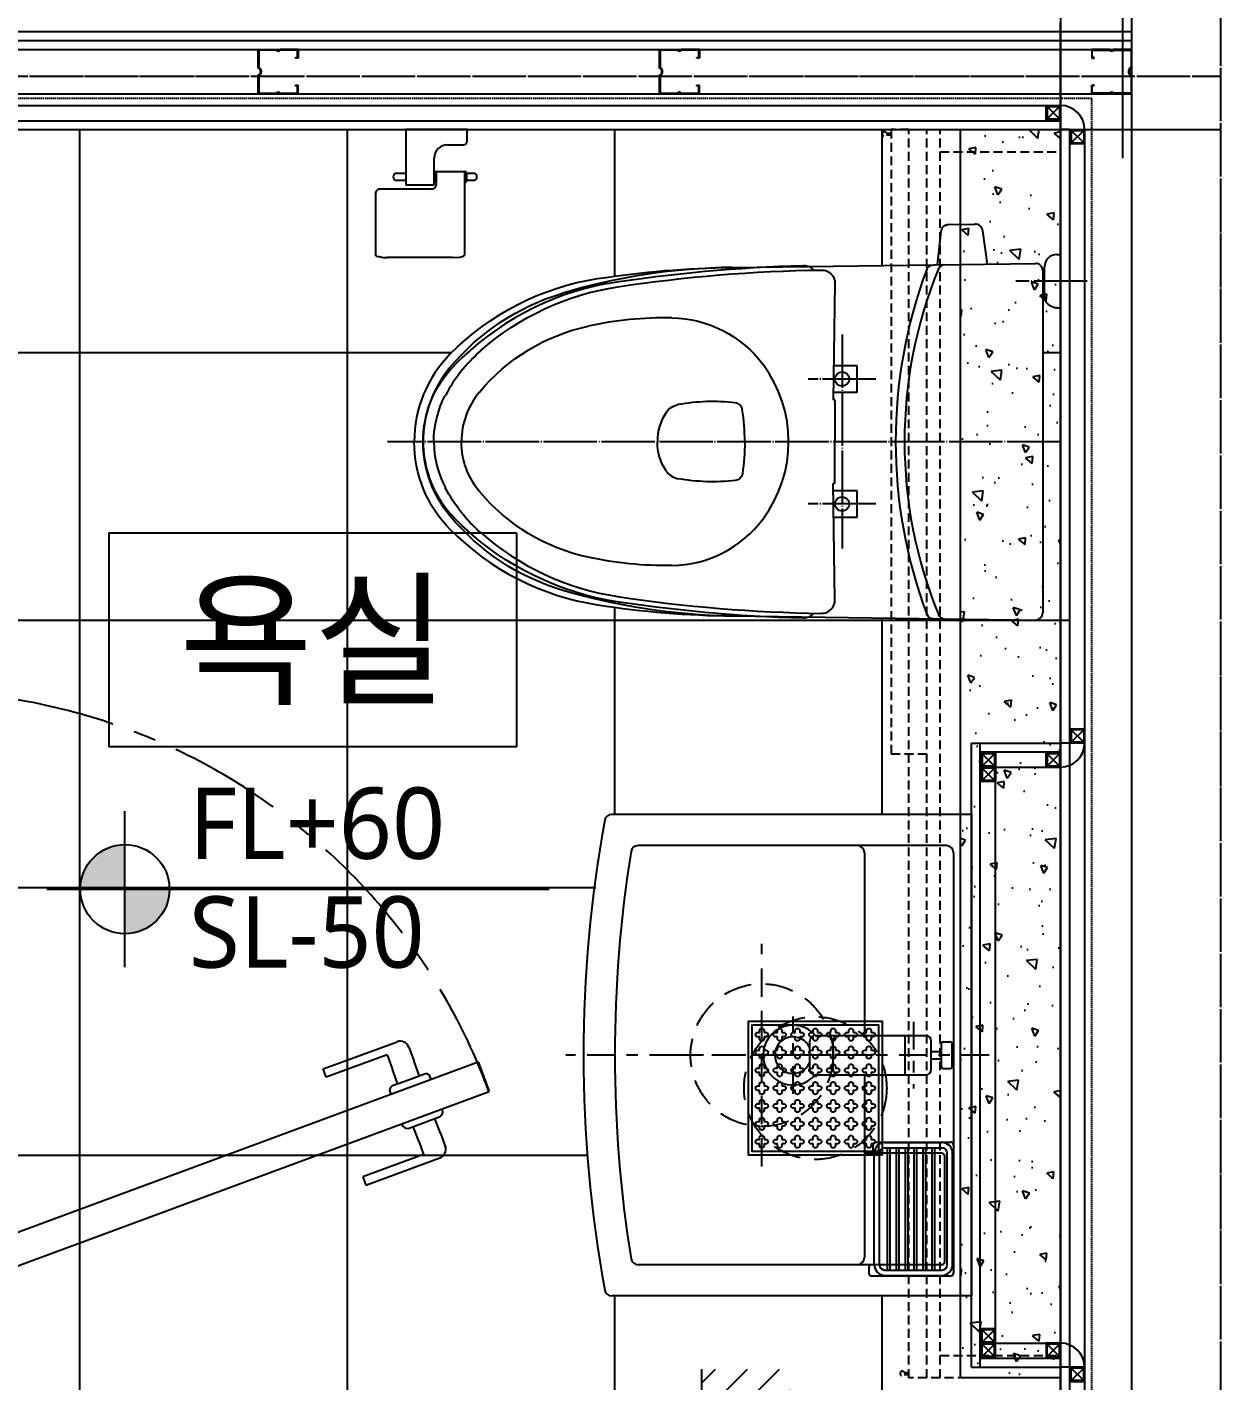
# Model space of a CAD drawing. Extents: x 42284 to 53516, y 22095 to 40513.
# Drawn here: x 48402 to 49741, y 27500 to 29019 of the extents above; entities that cross this region are included whole.
import ezdxf
from ezdxf.enums import TextEntityAlignment as Align

# ---------------------------------------------------------------- set-up
doc = ezdxf.new("R2010")
doc.units = 0
doc.header["$MEASUREMENT"] = 0
for name, pattern in [('UP-ADD-LT-1', [62, 60, -1, 0, -1]), ('UP-ADD-LT-10', [65, 60, -2, 1, -2]), ('UP-ADD-LT-11', [70, 31, -13, 13, -13]), ('UP-ADD-LT-12', [4.7625, 3.175, -1.5875]), ('UP-ADD-LT-2', [50.8, 31.75, -6.35, 6.35, -6.35]), ('UP-ADD-LT-5', [2.3, 1.5, -0.8]), ('UP-ADD-LT-6', [1.5, 1, -0.5]), ('UP-ADD-LT-7', [4.7625, 3.175, -1.5875])]:
    doc.linetypes.add(name, pattern=pattern)
for name, color, linetype in [('25B_0', 7, 'Continuous'), ('25B_0 TILE LINE & HATCH', 8, 'Continuous'), ('25B_A-CEN', 1, 'UP-ADD-LT-1'), ('25B_A-CON', 2, 'Continuous'), ('25B_A-Drain', 8, 'Continuous'), ('25B_A-ETC', 7, 'Continuous'), ('25B_A-MC', 171, 'Continuous'), ('25B_A-TILE', 253, 'Continuous'), ('25B_AA-XXXX-TEXT', 3, 'Continuous'), ('25B_SYM', 7, 'Continuous'), ('25B_TOIL', 4, 'Continuous'), ('25B_UBR WALL', 4, 'Continuous'), ('25B_UBR내부자재', 6, 'Continuous'), ('25B_X-25$0$AA-DETL-PCN9', 9, 'Continuous'), ('25B_X-25$0$AA-FFXM-SANI', 4, 'Continuous'), ('25B_X-25$0$AA-XXXX-PAT1', 9, 'Continuous')]:
    doc.layers.add(name, color=color, linetype=linetype)
doc.layers.add('25B_A-door', color=4, linetype='Continuous', lineweight=25)
doc.styles.add('UP-A31-REDRAW', font='malgun.ttf')

msp = doc.modelspace()

# ---------------------------------------------------------------- hatches: boundary and pattern name
at = {"layer": '25B_0 TILE LINE & HATCH', "ltscale": 5}
h = msp.add_hatch(dxfattribs=at)
h.set_pattern_fill('AR-CONC', color=256, scale=0.5, angle=90)
h.set_pattern_definition([(140, (49560.87, 28893.56), (7.9695, 91.0923), [9.525, -104.775]), (85, (49560.87, 28893.56), (-95.5284, -17.622), [7.62, -83.8203]), (190.4514, (49561.535, 28901.154), (-87.559, 73.4706), [8.095, -89.045]), (136.184, (49535.47, 28893.56), (21.021, 135.5395), [14.287, -157.162]), (186.636, (49537.22, 28904.86), (-123.713, 118.702), [12.143, -133.568]), (81.184, (49535.47, 28893.56), (-123.713, 118.702), [11.43, -125.73]), (111, (49541.82, 28906.26), (51.1326, 75.807), [9.525, -104.775]), (56, (49541.82, 28906.26), (-92.094, 30.901), [7.62, -83.82]), (161.4514, (49546.08, 28912.58), (-40.9614, 106.708), [8.095, -89.045]), (127.5, (49560.87, 28893.563), (-42.2775, 1.5443), [0, -82.804, 0, -85.09, 0, -84.1375]), (97.5, (49560.87, 28893.563), (-50.0903, 33.4098), [0, -48.514, 0, -80.899, 0, -32.0675]), (57.5, (49560.87, 28865.242), (2.8644, 67.7953), [0, -31.75, 0, -99.06, 0, -131.445]), (47.5, (49560.87, 28852.54), (-12.7132, 74.0646), [0, -41.275, 0, -65.786, 0, -93.345])])
h.paths.add_polyline_path([(49448.9, 27503.6), (49448.9, 28903.6), (49560.9, 28903.6), (49560.9, 27503.6)])
at = {"layer": '25B_A-ETC'}
h = msp.add_hatch(dxfattribs=at)
h.set_pattern_fill('ANSI31', color=1, scale=8)
h.set_pattern_definition([(45, (0, 0), (-17.960512, 17.960512), [])])
h.paths.add_polyline_path([(49178.2, 27313.6), (49178.2, 27413.6), (49158.2, 27413.6), (49158.2, 27513.6), (49258.2, 27513.6), (49258.2, 27313.6)])
at = {"layer": '25B_SYM'}
h = msp.add_hatch(color=256, dxfattribs=at)
h.paths.add_polyline_path([(48461.4, 28051.7), (48511.4, 28051.7), (48511.4, 28101.7, 0.414214)])
h.paths.add_polyline_path([(48511.4, 28051.7), (48511.4, 28001.7, 0.414214), (48561.4, 28051.7)])

# ---------------------------------------------------------------- linework, layer by layer
at = {"layer": '25B_0', "color": 7, "elevation": 0}
msp.add_lwpolyline([(49158.2, 27513.6), (49158.2, 27413.6), (49178.2, 27413.6), (49178.2, 27313.6)], dxfattribs=at)
at = {"layer": '25B_0 TILE LINE & HATCH'}
for p, q in [((49586.9, 28230.6), (49586.9, 28216.6)), ((49486.9, 28203.6), (49486.9, 28189.6)), ((49559.9, 28203.6), (49559.9, 28189.6)), ((49486.9, 28187.6), (49486.9, 28173.6)), ((49486.9, 27543.6), (49486.9, 27557.6)), ((49486.9, 27527.6), (49486.9, 27541.6)), ((49559.9, 27527.6), (49559.9, 27541.6)), ((49586.9, 27500.6), (49586.9, 27514.6))]:
    msp.add_line(p, q, dxfattribs=at)
at = {"layer": '25B_0 TILE LINE & HATCH', "elevation": 0}
for points in [[(49587.9, 28215.6), (49571.9, 28215.6), (49571.9, 28231.6), (49587.9, 28231.6)], [(49487.9, 28188.6), (49471.9, 28188.6), (49471.9, 28204.6), (49487.9, 28204.6)], [(49560.9, 28188.6), (49544.9, 28188.6), (49544.9, 28204.6), (49560.9, 28204.6)], [(49487.9, 28172.6), (49471.9, 28172.6), (49471.9, 28188.6), (49487.9, 28188.6)], [(49487.9, 27558.6), (49471.9, 27558.6), (49471.9, 27542.6), (49487.9, 27542.6)], [(49487.9, 27542.6), (49471.9, 27542.6), (49471.9, 27526.6), (49487.9, 27526.6)], [(49560.9, 27542.6), (49544.9, 27542.6), (49544.9, 27526.6), (49560.9, 27526.6)], [(49587.9, 27515.6), (49571.9, 27515.6), (49571.9, 27499.6), (49587.9, 27499.6)]]:
    msp.add_lwpolyline(points, close=True, dxfattribs=at)
for points in [[(49572.9, 28230.6), (49572.9, 28216.6), (49586.9, 28230.6), (49572.9, 28230.6), (49586.9, 28216.6), (49572.9, 28216.6)], [(49460.9, 27515.6), (49460.9, 28215.6)], [(49460.9, 28215.6), (49560.9, 28215.6)], [(49470.9, 27515.6), (49470.9, 28215.6)], [(49587.9, 28215.6), (49560.9, 28215.6), (49560.9, 28188.6)], [(49560.9, 28205.6), (49560.9, 28215.6)], [(49470.9, 28205.6), (49560.9, 28205.6)], [(49472.9, 28203.6), (49472.9, 28189.6), (49486.9, 28203.6), (49472.9, 28203.6), (49486.9, 28189.6), (49472.9, 28189.6)], [(49487.9, 27542.6), (49487.9, 28202.1)], [(49545.9, 28203.6), (49545.9, 28189.6), (49559.9, 28203.6), (49545.9, 28203.6), (49559.9, 28189.6), (49545.9, 28189.6)], [(49472.9, 28187.6), (49472.9, 28173.6), (49486.9, 28187.6), (49472.9, 28187.6), (49486.9, 28173.6), (49472.9, 28173.6)], [(49487.9, 28188.6), (49560.9, 28188.6)], [(49472.9, 27543.6), (49472.9, 27557.6), (49486.9, 27543.6), (49472.9, 27543.6), (49486.9, 27557.6), (49472.9, 27557.6)], [(49487.9, 27542.6), (49560.9, 27542.6)], [(49587.9, 27515.6), (49560.9, 27515.6), (49560.9, 27542.6)], [(49472.9, 27527.6), (49472.9, 27541.6), (49486.9, 27527.6), (49472.9, 27527.6), (49486.9, 27541.6), (49472.9, 27541.6)], [(49545.9, 27527.6), (49545.9, 27541.6), (49559.9, 27527.6), (49545.9, 27527.6), (49559.9, 27541.6), (49545.9, 27541.6)], [(49460.9, 27515.6), (49560.9, 27515.6)], [(49470.9, 27525.6), (49560.9, 27525.6)], [(49560.9, 27525.6), (49560.9, 27515.6)], [(49572.9, 27500.6), (49572.9, 27514.6), (49586.9, 27500.6), (49572.9, 27500.6), (49586.9, 27514.6), (49572.9, 27514.6)]]:
    msp.add_lwpolyline(points, dxfattribs=at)
at = {"layer": '25B_0 TILE LINE & HATCH'}
for centre, start, end in [((49560.9, 28215.6), 270, 0), ((49560.9, 27515.6), 0, 90)]:
    msp.add_arc(centre, 27, start, end, dxfattribs=at)
at = {"layer": '25B_A-CEN'}
for p, q in [((49740.9, 25683.7), (49740.9, 34366.1)), ((48093.9, 28963.6), (49740.9, 28963.6))]:
    msp.add_line(p, q, dxfattribs=at)
at = {"layer": '25B_A-CON'}
msp.add_line((49640.9, 26003.6), (49640.9, 33943.6), dxfattribs=at)
at = {"layer": '25B_A-door'}
for p, q in [((48733.8, 27850.1), (48816.9, 27880.6)), ((48805.4, 27865.9), (48737.2, 27840.9)), ((48805.4, 27865.9), (48811.4, 27849.6)), ((48829.7, 27874.7), (48835.7, 27858.5)), ((48263.6, 27619.8), (48907.8, 27858.2)), ((48737.2, 27840.9), (48733.8, 27850.1)), ((48817.4, 27833.2), (48811.4, 27849.6)), ((48841.7, 27842.2), (48835.7, 27858.5)), ((48907.8, 27858.2), (48920, 27824.9)), ((48275.9, 27586.6), (48920, 27824.9)), ((48841, 27769.1), (48834.9, 27785.6)), ((48865.3, 27778), (48859.2, 27794.5)), ((48865.3, 27778), (48871.3, 27761.4)), ((48841, 27769.1), (48846.5, 27754)), ((48846.5, 27754), (48778.3, 27729)), ((48781.7, 27719.7), (48864.8, 27750.3)), ((48778.3, 27729), (48781.7, 27719.7))]:
    msp.add_line(p, q, dxfattribs=at)
for points in [[(48854.9, 27838.7), (48853.9, 27841.3, 0.414214), (48847.5, 27844.3), (48829.5, 27837.7), (48811.6, 27831.1, 0.414214), (48808.6, 27824.7), (48809.6, 27822.1)], [(48821.8, 27788.8), (48822.2, 27787.7, 0.363045), (48829.1, 27783.5), (48847.1, 27790.1), (48865, 27796.7, 0.363045), (48867.5, 27804.3), (48867.1, 27805.5)]]:
    msp.add_lwpolyline(points, format="xyb", dxfattribs=at)
at = {"layer": '25B_A-door', "color": 1, "linetype": 'UP-ADD-LT-2', "ltscale": 4}
msp.add_arc((48276.4, 27588.3), 685.4, 20.1885, 90.468, dxfattribs=at)
at = {"layer": '25B_A-door'}
for centre, start, end in [((48820.3, 27871.2), 20.1775, 110.1775), ((48861.3, 27759.7), 290.1775, 20.1775)]:
    msp.add_arc(centre, 10, start, end, dxfattribs=at)
at = {"layer": '25B_A-Drain', "color": 252, "linetype": 'UP-ADD-LT-12', "ltscale": 10}
for p, q in [((49225.9, 27740.6), (49225.9, 27990.6)), ((49350.9, 27865.6), (49100.9, 27865.6))]:
    msp.add_line(p, q, dxfattribs=at)
msp.add_circle((49225.9, 27865.6), 80, dxfattribs=at)
at = {"layer": '25B_A-ETC', "color": 8, "linetype": 'Continuous'}
for p, q in [((48150.9, 29013.6), (49640.9, 29013.6)), ((48150.9, 29003.6), (49640.9, 29003.6)), ((48150.9, 28993.6), (49640.9, 28993.6)), ((48220.9, 28943.6), (49640.9, 28943.6)), ((49545.9, 28929.6), (49559.9, 28929.6)), ((49572.9, 28902.6), (49586.9, 28902.6))]:
    msp.add_line(p, q, dxfattribs=at)
for points in [[(48260.9, 28930.6), (49560.9, 28930.6)], [(49545.9, 28915.6), (49559.9, 28915.6), (49545.9, 28929.6), (49545.9, 28915.6), (49559.9, 28929.6), (49559.9, 28915.6)], [(49560.9, 28930.6), (49560.9, 28903.6), (49587.9, 28903.6)], [(48260.9, 28913.6), (49560.9, 28913.6)], [(49570.9, 28903.6), (49560.9, 28903.6)], [(49570.9, 28903.6), (49570.9, 26653.6)], [(49572.9, 28888.6), (49586.9, 28888.6), (49572.9, 28902.6), (49572.9, 28888.6), (49586.9, 28902.6), (49586.9, 28888.6)], [(49587.9, 28893.6), (49587.9, 26653.6)]]:
    msp.add_lwpolyline(points, dxfattribs=at)
for points in [[(49560.9, 28930.6), (49560.9, 28914.6), (49544.9, 28914.6), (49544.9, 28930.6)], [(49587.9, 28903.6), (49587.9, 28887.6), (49571.9, 28887.6), (49571.9, 28903.6)]]:
    msp.add_lwpolyline(points, close=True, dxfattribs=at)
msp.add_arc((49560.9, 28903.6), 27, 0, 90, dxfattribs=at)
at = {"layer": '25B_A-MC'}
for p, q in [((49630.9, 28871.7), (49630.9, 34366.1)), ((49560.9, 29089), (49560.9, 26618.6)), ((49560.9, 25683.7), (49560.9, 29023.6)), ((48093.9, 28903.6), (49740.9, 28903.6))]:
    msp.add_line(p, q, dxfattribs=at)
at = {"layer": '25B_A-TILE'}
for p, q in [((48460.9, 27453.6), (48460.9, 28903.6)), ((48760.9, 27453.6), (48760.9, 28903.6)), ((49060.9, 28739.2), (49060.9, 28903.6)), ((49360.9, 28751.3), (49360.9, 28903.6)), ((48260.9, 28653.6), (48877.9, 28653.6)), ((49540.9, 28653.6), (49560.9, 28653.6)), ((49060.9, 28135.6), (49060.9, 28367.9)), ((48260.9, 28353.6), (49570.9, 28353.6)), ((49360.9, 28135.6), (49360.9, 28355.8)), ((48270.9, 28053.6), (49039.5, 28053.6)), ((48260.9, 27753.6), (49029.3, 27753.6)), ((49060.9, 27453.6), (49060.9, 27595.6)), ((49360.9, 27453.6), (49360.9, 27595.6))]:
    msp.add_line(p, q, dxfattribs=at)
at = {"layer": '25B_SYM'}
for p, q in [((48511.4, 27964.2), (48511.4, 28139.2)), ((48423.9, 28051.7), (48987.3, 28051.7))]:
    msp.add_line(p, q, dxfattribs=at)
at = {"layer": '25B_SYM', "elevation": 0}
msp.add_lwpolyline([(48950.6, 28451.2), (48950.6, 28211.2), (48493.8, 28211.2), (48493.8, 28451.2), (48950.6, 28451.2)], dxfattribs=at)
at = {"layer": '25B_SYM'}
msp.add_circle((48511.4, 28051.7), 50, dxfattribs=at)
at = {"layer": '25B_TOIL', "linetype": 'Continuous'}
for p, q in [((49422.9, 28752.1), (49426.9, 28789.3)), ((49435.7, 28797.3), (49464.8, 28797.7)), ((49478.9, 28752.8), (49473.8, 28789.9)), ((49556.9, 28763.6), (49560.9, 28763.6)), ((49560.9, 28767.6), (49560.9, 28699.9)), ((49560.9, 28763.6), (49560.9, 28703.6)), ((49192.3, 28749), (49532.8, 28753.6)), ((49540.9, 28745.6), (49540.9, 28361.6)), ((49540.9, 28743.8), (49542.9, 28743.8)), ((49542.9, 28717.6), (49542.9, 28749.6)), ((49307.9, 28730.8), (49305.9, 28600.6)), ((49540.9, 28723.3), (49542.9, 28723.3)), ((49556.9, 28703.6), (49560.9, 28703.6)), ((49332.9, 28638.6), (49306.5, 28638.6)), ((49332.9, 28608.6), (49332.9, 28638.6)), ((49332.9, 28608.6), (49306, 28608.6)), ((49307.9, 28600.6), (49305.9, 28600.6)), ((49307.9, 28600.6), (49307.9, 28553.6)), ((49307.9, 28506.6), (49307.9, 28553.6)), ((49307.9, 28506.6), (49305.9, 28506.6)), ((49307.9, 28376.3), (49305.9, 28506.6)), ((49332.9, 28498.6), (49306, 28498.6)), ((49332.9, 28468.6), (49332.9, 28498.6)), ((49332.9, 28468.6), (49306.5, 28468.6)), ((49192.3, 28358.1), (49532.8, 28353.6)), ((49460.9, 28135.6), (49057.5, 28135.6)), ((49460.9, 28135.6), (49460.9, 27595.6)), ((49332.9, 28100.6), (49087, 28100.6)), ((49432.9, 28100.6), (49332.9, 28100.6)), ((49340.9, 28092.6), (49340.9, 27887.6)), ((49440.9, 28092.6), (49440.9, 27621.1)), ((49279.6, 27849.6), (49279.6, 27881.6)), ((49285.6, 27887.6), (49311.9, 27887.6)), ((49305.9, 27849.6), (49305.9, 27881.6)), ((49311.9, 27887.6), (49409.9, 27887.6)), ((49386.7, 27843.6), (49386.7, 27887.6)), ((49415.9, 27849.6), (49415.9, 27881.6)), ((49427.3, 27852.6), (49427.3, 27878.6)), ((49439.3, 27852.6), (49439.3, 27878.6)), ((49415.9, 27869.6), (49427.3, 27869.6)), ((49415.9, 27861.6), (49427.3, 27861.6)), ((49285.6, 27843.6), (49311.9, 27843.6)), ((49311.9, 27843.6), (49409.9, 27843.6)), ((49340.9, 27843.6), (49340.9, 27638.6)), ((49427.9, 27755.6), (49343.9, 27755.6)), ((49350.9, 27758.6), (49350.9, 27765.1)), ((49351.9, 27630.6), (49351.9, 27755.6)), ((49353.9, 27768.1), (49437.9, 27768.1)), ((49357.9, 27630.6), (49357.9, 27755.6)), ((49363.9, 27767.6), (49427.9, 27767.6)), ((49363.9, 27761.6), (49427.9, 27761.6)), ((49433.9, 27630.6), (49433.9, 27755.6)), ((49439.9, 27630.6), (49439.9, 27755.6)), ((49430.9, 27752.6), (49430.9, 27633.6)), ((49332.9, 27630.6), (49087, 27630.6)), ((49427.9, 27630.6), (49332.9, 27630.6)), ((49345.9, 27627.6), (49345.9, 27621.1)), ((49363.9, 27624.6), (49427.9, 27624.6)), ((49363.9, 27618.6), (49427.9, 27618.6)), ((49348.9, 27618.1), (49437.9, 27618.1)), ((49460.9, 27595.6), (49057.5, 27595.6))]:
    msp.add_line(p, q, dxfattribs=at)
at = {"layer": '25B_TOIL', "color": 1, "linetype": 'UP-ADD-LT-10'}
for p, q in [((49590.9, 28733.6), (49510.9, 28733.6)), ((49315.9, 28673.8), (49315.9, 28433.8)), ((49353.9, 28623.8), (49277.9, 28623.8)), ((49560.9, 28553.6), (48805.9, 28553.6)), ((49353.9, 28483.8), (49277.9, 28483.8))]:
    msp.add_line(p, q, dxfattribs=at)
at = {"layer": '25B_TOIL', "color": 1, "linetype": 'UP-ADD-LT-11'}
for p, q in [((49260.9, 27822.1), (49260.9, 27909.1)), ((49395.9, 27903.1), (49395.9, 27828.1)), ((49480.9, 27865.6), (49005.9, 27865.6))]:
    msp.add_line(p, q, dxfattribs=at)
at = {"layer": '25B_TOIL', "color": 130, "linetype": 'Continuous'}
for p, q in [((49366.9, 27624.6), (49366.9, 27761.6)), ((49369.9, 27624.6), (49369.9, 27761.6)), ((49376.9, 27624.6), (49376.9, 27761.6)), ((49379.9, 27624.6), (49379.9, 27761.6)), ((49386.9, 27624.6), (49386.9, 27761.6)), ((49389.9, 27624.6), (49389.9, 27761.6)), ((49396.9, 27624.6), (49396.9, 27761.6)), ((49399.9, 27624.6), (49399.9, 27761.6)), ((49406.9, 27624.6), (49406.9, 27761.6)), ((49409.9, 27624.6), (49409.9, 27761.6)), ((49416.9, 27624.6), (49416.9, 27761.6)), ((49419.9, 27624.6), (49419.9, 27761.6))]:
    msp.add_line(p, q, dxfattribs=at)
at = {"layer": '25B_TOIL', "linetype": 'Continuous'}
for points in [[(49426.9, 28789.3, -0.379025), (49435.7, 28797.3)], [(49041.7, 28736.5, -0.034955), (49192.3, 28749)], [(49064.4, 28727.3, -0.033715), (49292.7, 28746.1)], [(49272.5, 28751.2, -0.225843), (49284.3, 28745.9)], [(49292.7, 28746.1, -0.418484), (49307.9, 28731.1)], [(49410.8, 28746.8, -0.309301), (49418.2, 28752)], [(48876.3, 28652, -0.160769), (49041.7, 28736.5)], [(48910.4, 28655.5, -0.144538), (49064.4, 28727.3)], [(49556.9, 28703.6, -0.414214), (49542.9, 28717.6)], [(48857.9, 28553.6, -0.12324), (48870.8, 28605.4)], [(48876.3, 28455.1, -0.197475), (48835.9, 28553.6)], [(48910.4, 28451.6, -0.089429), (48870.8, 28501.7)]]:
    msp.add_lwpolyline(points, format="xyb", dxfattribs=at)
at = {"layer": '25B_TOIL', "color": 8}
for points in [[(49052.3, 28731.1, -0.032318), (49272.5, 28751.2)], [(48876, 28636.8, -0.146734), (49001.5, 28719.9)], [(48909, 28609.2, -0.167296), (49030.9, 28683.1)], [(49124.8, 28692.5, -0.233552), (49227.3, 28640)], [(48845.9, 28553.6, -0.195798), (48880.6, 28638.8)], [(49118.4, 28586.3, -0.207813), (49131.7, 28595.1)], [(48876, 28470.4, -0.175371), (48845.9, 28553.6)], [(48909, 28497.9, -0.175371), (48888.9, 28553.6)], [(49118.4, 28520.8, -0.145176), (49108.7, 28553.6)], [(49118.4, 28520.8, -0.145176), (49108.7, 28553.6)], [(49206.7, 28553.6, -0.037774), (49204, 28517.5)], [(49206.7, 28553.6, -0.037774), (49204, 28517.5)], [(49204, 28517.5, -0.340717), (49196.1, 28509.9)], [(49196.1, 28509.9, -0.070312), (49131.7, 28512.1)], [(49030.9, 28424, -0.167296), (48909, 28497.9)], [(49001.5, 28387.2, -0.146734), (48876, 28470.4)], [(49052.3, 28376, -0.153281), (48880.6, 28468.3)], [(49124.8, 28414.6, -0.057005), (49030.9, 28424)], [(49192.3, 28358.1, -0.069276), (49001.5, 28387.2)]]:
    msp.add_lwpolyline(points, format="xyb", dxfattribs=at)
at = {"layer": '25B_TOIL'}
msp.add_lwpolyline([(49423.8, 28747.2, -0.301225), (49431.1, 28752.2)], format="xyb", dxfattribs=at)
at = {"layer": '25B_TOIL', "linetype": 'Continuous'}
for centre in [(49315.9, 28623.8), (49315.9, 28483.8)]:
    msp.add_circle(centre, 8, dxfattribs=at)
for centre, radius, start, end in [((49464.9, 28788.7), 9, 7.7283, 90.76), ((49556.9, 28749.6), 14, 90, 180), ((49928, 28553.6), 552.1, 159.5091, 200.4909), ((49532.9, 28745.6), 8, 0, 90.7615), ((48975.9, 28553.6), 140, 135.3171, 180), ((49029.6, 28520.6), 180, 131.4559, 151.8971), ((48967.9, 28553.6), 110, 180, 208.1029), ((49086.9, 28663.4), 296.2, 224.6829, 261.2159), ((49109.1, 28676.5), 300, 228.5441, 261.4419), ((49317.4, 30060.9), 1700, 261.4419, 269.1659), ((49206.6, 29438), 1080, 261.2159, 269.2985), ((49292.9, 28376.1), 15, 269.1659, 0), ((49272.9, 28371), 15, 268.4964, 319.4017), ((49418.3, 28363.1), 8, 200.4909, 269.2385), ((49532.9, 28361.6), 8, 270, 0), ((49057.5, 28127.6), 8, 90, 169.68), ((50496.4, 27865.6), 1470.5, 169.68, 190.32), ((50496.4, 27865.6), 1435.5, 170.85, 189.15), ((49087, 28092.6), 8, 90, 170.85), ((49332.9, 28092.6), 8, 0, 90), ((49432.9, 28092.6), 8, 0, 90), ((49260.9, 27865.6), 33.5, 41.0499, 318.95), ((49260.9, 27865.6), 20.5, 23.7896, 336.2104), ((49285.6, 27881.6), 6, 90, 180), ((49311.9, 27881.6), 6, 90, 180), ((49409.9, 27881.6), 6, 0, 90), ((49429.3, 27878.6), 2, 90, 180), ((49437.3, 27878.6), 2, 0, 90), ((49285.6, 27849.6), 6, 180, 270), ((49311.9, 27849.6), 6, 180, 270), ((49409.9, 27849.6), 6, 270, 0), ((49429.3, 27852.6), 2, 180, 270), ((49437.3, 27852.6), 2, 270, 0), ((49343.9, 27758.6), 3, 180, 270), ((49353.9, 27765.1), 3, 90.002, 180), ((49353.9, 27758.6), 3, 180, 270), ((49363.9, 27755.6), 12, 90, 180), ((49363.9, 27755.6), 6, 90, 180), ((49427.9, 27755.6), 12, 0, 90), ((49427.9, 27755.6), 6, 0, 90), ((49427.9, 27752.6), 3, 0, 89.998), ((49437.9, 27765.1), 3, 0, 90), ((49087, 27638.6), 8, 189.15, 270), ((49332.9, 27638.6), 8, 270, 0), ((49348.9, 27627.6), 3, 90, 180), ((49348.9, 27621.1), 3, 180, 270), ((49363.9, 27630.6), 12, 180, 270), ((49363.9, 27630.6), 6, 180, 270), ((49427.9, 27633.6), 3, 270, 0), ((49427.9, 27630.6), 6, 270, 0), ((49427.9, 27630.6), 12, 270, 0), ((49437.9, 27621.1), 3, 270, 0), ((49057.5, 27603.6), 8, 190.32, 270)]:
    msp.add_arc(centre, radius, start, end, dxfattribs=at)
at = {"layer": '25B_TOIL', "color": 8}
for centre, radius, start, end in [((49201.6, 28049.1), 700, 90.7618, 106.6131), ((49113.4, 28411.4), 325.5, 100.8287, 135.6869), ((49118.8, 28277.5), 415, 89.1725, 102.2229), ((48975.9, 28553.6), 130, 140.2125, 180), ((49110.9, 28553.6), 145, 323.411, 36.589), ((48975.9, 28553.6), 87, 140.2125, 180), ((48973.9, 28554.5), 128, 162.6326, 198.0424), ((49171.7, 28368.6), 230, 83.9124, 100.0002), ((49195.1, 28588.3), 9, 8.653, 83.9124), ((49168.7, 28553.6), 60, 146.9591, 180.0001), ((48966.7, 28553.6), 240, 0, 8.653), ((48967.9, 28553.6), 122, 180, 224.3131), ((49135.2, 28531.8), 20, 213.0409, 259.9998), ((49122.9, 28544.6), 130, 270.8275, 323.411), ((49317.4, 30067.4), 1712, 261.0921, 268.4964)]:
    msp.add_arc(centre, radius, start, end, dxfattribs=at)
at = {"layer": '25B_TOIL'}
for centre, radius, start, end in [((49898.8, 28553.6), 512.9, 157.8159, 202.1841), ((49431.2, 28362.9), 8, 202.1841, 269.2385)]:
    msp.add_arc(centre, radius, start, end, dxfattribs=at)
at = {"layer": '25B_TOIL', "linetype": 'Continuous'}
for points in [[(49429.3, 27880.6), (49433.3, 27880.6), (49437.3, 27880.6)], [(49429.3, 27850.6), (49433.3, 27850.6), (49437.3, 27850.6)]]:
    msp.add_open_spline(points, degree=2, dxfattribs=at)
at = {"layer": '25B_UBR WALL', "ltscale": 5, "elevation": 0}
msp.add_lwpolyline([(49448.9, 27503.6), (49448.9, 28903.6), (49560.9, 28903.6), (49560.9, 27503.6)], close=True, dxfattribs=at)
at = {"layer": '25B_UBR내부자재', "color": 8, "linetype": 'UP-ADD-LT-6', "ltscale": 10, "elevation": 0}
for points in [[(49365.7, 28899.6), (49370.9, 28899.6)], [(49365.7, 28897.6), (49370.9, 28897.6)], [(49425.9, 27503.6), (49390.9, 27503.6), (49390.9, 28903.6), (49370.9, 28903.6), (49370.9, 28203.6), (49410.9, 28203.6)], [(49410.9, 27503.6), (49410.9, 28903.6), (49560.9, 28903.6), (49560.9, 27503.6), (49410.9, 27503.6)], [(49425.9, 27503.6), (49425.9, 28903.6)], [(49425.9, 28878.6), (49560.9, 28878.6)], [(49425.9, 27528.6), (49560.9, 27528.6)], [(49385.7, 27509.6), (49390.9, 27509.6)], [(49385.7, 27507.6), (49390.9, 27507.6)]]:
    msp.add_lwpolyline(points, dxfattribs=at)
at = {"layer": '25B_UBR내부자재', "color": 8, "linetype": 'UP-ADD-LT-6', "ltscale": 10}
for centre in [(49363.4, 28898.6), (49383.4, 27508.6)]:
    msp.add_arc(centre, 2.5, 23.5782, 336.4218, dxfattribs=at)
at = {"layer": '25B_X-25$0$AA-DETL-PCN9', "color": 8}
for p, q in [((48660.9, 28993.6), (48681.4, 28993.6)), ((48660.9, 28972.6), (48660.9, 28993.6)), ((48681, 28992.8), (48661.7, 28992.8)), ((48661.7, 28992.8), (48661.7, 28973.1)), ((48705.9, 28993.6), (48685.4, 28993.6)), ((48685.4, 28993.6), (48705.9, 28993.6)), ((48705.1, 28992.8), (48685.8, 28992.8)), ((48705.1, 28984.4), (48705.1, 28992.8)), ((48705.9, 28993.6), (48705.9, 28983.6)), ((49110.9, 28993.6), (49131.4, 28993.6)), ((49110.9, 28972.6), (49110.9, 28993.6)), ((49131, 28992.8), (49111.7, 28992.8)), ((49111.7, 28992.8), (49111.7, 28973.1)), ((49155.9, 28993.6), (49135.4, 28993.6)), ((49135.4, 28993.6), (49155.9, 28993.6)), ((49155.1, 28992.8), (49135.8, 28992.8)), ((49155.1, 28984.4), (49155.1, 28992.8)), ((49155.9, 28993.6), (49155.9, 28983.6)), ((49595.9, 28993.6), (49616.4, 28993.6)), ((49616.4, 28993.6), (49595.9, 28993.6)), ((49595.9, 28993.6), (49595.9, 28983.6)), ((49596.6, 28984.4), (49596.6, 28992.8)), ((49596.6, 28992.8), (49616, 28992.8)), ((49640.9, 28993.6), (49620.4, 28993.6)), ((49620.8, 28992.8), (49640.1, 28992.8)), ((49640.1, 28992.8), (49640.1, 28973.1)), ((49640.9, 28972.6), (49640.9, 28993.6)), ((48702.9, 28983.6), (48702.9, 28984.4)), ((48702.9, 28984.4), (48705.1, 28984.4)), ((48705.9, 28983.6), (48702.9, 28983.6)), ((49152.9, 28983.6), (49152.9, 28984.4)), ((49152.9, 28984.4), (49155.1, 28984.4)), ((49155.9, 28983.6), (49152.9, 28983.6)), ((49595.9, 28983.6), (49598.8, 28983.6)), ((49598.8, 28984.4), (49596.6, 28984.4)), ((49598.8, 28983.6), (49598.8, 28984.4)), ((48660.9, 28943.6), (48660.9, 28964.6)), ((48661.7, 28964), (48661.7, 28944.4)), ((49110.9, 28943.6), (49110.9, 28964.6)), ((49111.7, 28964), (49111.7, 28944.4)), ((49640.1, 28964), (49640.1, 28944.4)), ((49640.9, 28943.6), (49640.9, 28964.6)), ((48681.4, 28943.6), (48660.9, 28943.6)), ((48661.7, 28944.4), (48681, 28944.4)), ((48705.9, 28943.6), (48685.4, 28943.6)), ((48685.8, 28944.4), (48705.1, 28944.4)), ((48702.9, 28952.8), (48702.9, 28953.6)), ((48702.9, 28953.6), (48705.9, 28953.6)), ((48702.9, 28952.8), (48705.1, 28952.8)), ((48705.1, 28944.4), (48705.1, 28952.8)), ((48705.9, 28943.6), (48705.9, 28953.6)), ((49131.4, 28943.6), (49110.9, 28943.6)), ((49111.7, 28944.4), (49131, 28944.4)), ((49155.9, 28943.6), (49135.4, 28943.6)), ((49135.8, 28944.4), (49155.1, 28944.4)), ((49152.9, 28952.8), (49152.9, 28953.6)), ((49152.9, 28953.6), (49155.9, 28953.6)), ((49152.9, 28952.8), (49155.1, 28952.8)), ((49155.1, 28944.4), (49155.1, 28952.8)), ((49155.9, 28943.6), (49155.9, 28953.6)), ((49595.9, 28943.6), (49595.9, 28953.6)), ((49598.8, 28953.6), (49595.9, 28953.6)), ((49595.9, 28943.6), (49616.3, 28943.6)), ((49596.6, 28944.4), (49596.6, 28952.8)), ((49598.8, 28952.8), (49596.6, 28952.8)), ((49616, 28944.4), (49596.6, 28944.4)), ((49598.8, 28952.8), (49598.8, 28953.6)), ((49620.3, 28943.6), (49640.9, 28943.6)), ((49640.1, 28944.4), (49620.8, 28944.4))]:
    msp.add_line(p, q, dxfattribs=at)
for centre, radius, start, end in [((48683.4, 28994.9), 3.21, 221.9045, 318.0955), ((48683.4, 28994.9), 2.41, 213.8913, 326.1087), ((49133.4, 28994.9), 3.21, 221.9045, 318.0955), ((49133.4, 28994.9), 2.41, 213.8913, 326.1087), ((49618.4, 28994.9), 3.21, 221.9045, 318.0955), ((49618.4, 28994.9), 2.41, 213.8913, 326.1087), ((48659.6, 28968.6), 4.19, 287.1847, 72.8153), ((48659.6, 28968.6), 4.99, 294.1092, 65.8908), ((49109.6, 28968.6), 4.19, 287.1847, 72.8153), ((49109.6, 28968.6), 4.99, 294.1092, 65.8908), ((49642.1, 28968.6), 4.99, 114.1092, 245.8908), ((49642.1, 28968.6), 4.19, 107.1847, 252.8153), ((48683.4, 28942.2), 3.21, 41.9045, 138.0955), ((48683.4, 28942.2), 2.41, 33.8913, 146.1087), ((49133.4, 28942.2), 3.21, 41.9045, 138.0955), ((49133.4, 28942.2), 2.41, 33.8913, 146.1087), ((49618.4, 28942.2), 3.21, 41.9045, 138.0955), ((49618.3, 28942.2), 2.41, 33.8913, 146.1087)]:
    msp.add_arc(centre, radius, start, end, dxfattribs=at)
at = {"layer": '25B_X-25$0$AA-FFXM-SANI', "color": 6}
for p, q in [((48895.4, 28903.6), (48826.4, 28903.6)), ((48826.4, 28903.6), (48826.4, 28845.6)), ((48895.4, 28890.6), (48895.4, 28903.6)), ((48873.4, 28886.6), (48891.4, 28886.6)), ((48858.4, 28845.6), (48858.4, 28871.6)), ((48816.4, 28854.6), (48826.4, 28854.6)), ((48858.4, 28855.6), (48858.4, 28845.6)), ((48859.4, 28856.6), (48860.4, 28856.6)), ((48860.4, 28856.6), (48892.4, 28856.6)), ((48860.4, 28856.6), (48860.4, 28844.7)), ((48860.4, 28856.6), (48860.4, 28850.3)), ((48860.4, 28850.3), (48860.4, 28841.8)), ((48892.4, 28856.6), (48892.4, 28844.7)), ((48892.4, 28856.6), (48893.4, 28856.6)), ((48892.4, 28856.6), (48892.4, 28850.3)), ((48892.4, 28850.3), (48892.4, 28763.3)), ((48894.4, 28855.6), (48894.4, 28845.6)), ((48894.4, 28854.6), (48902.4, 28854.6)), ((48855.4, 28836.8), (48797.4, 28836.8)), ((48826.4, 28846.6), (48816.4, 28846.6)), ((48826.4, 28845.6), (48826.4, 28841.6)), ((48826.4, 28841.6), (48858.4, 28841.6)), ((48858.4, 28845.6), (48858.4, 28846.6)), ((48858.4, 28845.6), (48858.4, 28845.6)), ((48858.4, 28841.6), (48858.4, 28845.6)), ((48860.4, 28844.6), (48859.4, 28844.6)), ((48860.4, 28844.7), (48860.4, 28844.6)), ((48892.4, 28844.7), (48892.4, 28844.6)), ((48893.4, 28844.6), (48892.4, 28844.6)), ((48902.4, 28846.6), (48894.4, 28846.6)), ((48792.4, 28831.8), (48792.4, 28763.3)), ((48879.4, 28760.2), (48805.4, 28760.2))]:
    msp.add_line(p, q, dxfattribs=at)
at = {"layer": '25B_X-25$0$AA-FFXM-SANI', "color": 8, "linetype": 'UP-ADD-LT-5'}
msp.add_lwpolyline([(48225.9, 28938.6), (48225.9, 27418.6), (48575.9, 27418.6), (48575.9, 26618.6), (49595.9, 26618.6), (49595.9, 28938.6)], close=True, dxfattribs=at)
at = {"layer": '25B_X-25$0$AA-FFXM-SANI', "color": 6}
for points in [[(48792.4, 28763.3), (48792.4, 28763.2), (48792.4, 28763), (48792.5, 28762.8), (48792.6, 28762.7), (48792.7, 28762.5), (48792.9, 28762.3), (48793.2, 28762), (48794, 28761.6), (48795.8, 28761.1), (48801.2, 28760.3), (48805.4, 28760.2)], [(48879.4, 28760.2), (48887, 28760.7), (48889.7, 28761.3), (48891, 28761.8), (48891.5, 28762), (48891.7, 28762.2), (48891.9, 28762.4), (48892, 28762.5), (48892.1, 28762.7), (48892.2, 28762.8), (48892.3, 28763), (48892.4, 28763.1), (48892.4, 28763.3)]]:
    msp.add_lwpolyline(points, dxfattribs=at)
for centre, radius, start, end in [((48873.4, 28871.6), 15, 90, 180), ((48891.4, 28890.6), 4, 270, 0), ((48816.4, 28850.6), 4, 90, 270), ((48859.4, 28855.6), 1, 89.9999, 180), ((48893.4, 28855.6), 1, 359.9998, 90.0002), ((48902.3, 28850.6), 4, 270, 90), ((48797.4, 28831.8), 5, 89.9998, 180.0002), ((48855.4, 28841.8), 5, 270, 0), ((48859.4, 28845.6), 1, 180.0002, 270.0001), ((48893.4, 28845.6), 1, 270, 0)]:
    msp.add_arc(centre, radius, start, end, dxfattribs=at)
at = {"layer": '25B_X-25$0$AA-XXXX-PAT1'}
for points in [[(49360.9, 27753.6), (49210.9, 27753.6), (49210.9, 27903.6), (49360.9, 27903.6)], [(49356.9, 27757.6), (49214.9, 27757.6), (49214.9, 27899.6), (49356.9, 27899.6)]]:
    msp.add_lwpolyline(points, close=True, dxfattribs=at)
for points in [[(49230.4, 27886.1), (49228.9, 27886.1, 0.414214), (49228.4, 27885.6), (49228.4, 27884.1, -1), (49223.4, 27884.1), (49223.4, 27885.6, 0.414214), (49222.9, 27886.1), (49221.4, 27886.1, -1), (49221.4, 27891.1), (49222.9, 27891.1, 0.414214), (49223.4, 27891.6), (49223.4, 27893.1, -1), (49228.4, 27893.1), (49228.4, 27891.6, 0.414214), (49228.9, 27891.1), (49230.4, 27891.1, -1)], [(49250.4, 27886.1), (49248.9, 27886.1, 0.414214), (49248.4, 27885.6), (49248.4, 27884.1, -1), (49243.4, 27884.1), (49243.4, 27885.6, 0.414214), (49242.9, 27886.1), (49241.4, 27886.1, -1), (49241.4, 27891.1), (49242.9, 27891.1, 0.414214), (49243.4, 27891.6), (49243.4, 27893.1, -1), (49248.4, 27893.1), (49248.4, 27891.6, 0.414214), (49248.9, 27891.1), (49250.4, 27891.1, -1)], [(49270.4, 27886.1), (49268.9, 27886.1, 0.414214), (49268.4, 27885.6), (49268.4, 27884.1, -1), (49263.4, 27884.1), (49263.4, 27885.6, 0.414214), (49262.9, 27886.1), (49261.4, 27886.1, -1), (49261.4, 27891.1), (49262.9, 27891.1, 0.414214), (49263.4, 27891.6), (49263.4, 27893.1, -1), (49268.4, 27893.1), (49268.4, 27891.6, 0.414214), (49268.9, 27891.1), (49270.4, 27891.1, -1)], [(49290.4, 27886.1), (49288.9, 27886.1, 0.414214), (49288.4, 27885.6), (49288.4, 27884.1, -1), (49283.4, 27884.1), (49283.4, 27885.6, 0.414214), (49282.9, 27886.1), (49281.4, 27886.1, -1), (49281.4, 27891.1), (49282.9, 27891.1, 0.414214), (49283.4, 27891.6), (49283.4, 27893.1, -1), (49288.4, 27893.1), (49288.4, 27891.6, 0.414214), (49288.9, 27891.1), (49290.4, 27891.1, -1)], [(49310.4, 27886.1), (49308.9, 27886.1, 0.414214), (49308.4, 27885.6), (49308.4, 27884.1, -1), (49303.4, 27884.1), (49303.4, 27885.6, 0.414214), (49302.9, 27886.1), (49301.4, 27886.1, -1), (49301.4, 27891.1), (49302.9, 27891.1, 0.414214), (49303.4, 27891.6), (49303.4, 27893.1, -1), (49308.4, 27893.1), (49308.4, 27891.6, 0.414214), (49308.9, 27891.1), (49310.4, 27891.1, -1)], [(49330.4, 27886.1), (49328.9, 27886.1, 0.414214), (49328.4, 27885.6), (49328.4, 27884.1, -1), (49323.4, 27884.1), (49323.4, 27885.6, 0.414214), (49322.9, 27886.1), (49321.4, 27886.1, -1), (49321.4, 27891.1), (49322.9, 27891.1, 0.414214), (49323.4, 27891.6), (49323.4, 27893.1, -1), (49328.4, 27893.1), (49328.4, 27891.6, 0.414214), (49328.9, 27891.1), (49330.4, 27891.1, -1)], [(49350.4, 27886.1), (49348.9, 27886.1, 0.414214), (49348.4, 27885.6), (49348.4, 27884.1, -1), (49343.4, 27884.1), (49343.4, 27885.6, 0.414214), (49342.9, 27886.1), (49341.4, 27886.1, -1), (49341.4, 27891.1), (49342.9, 27891.1, 0.414214), (49343.4, 27891.6), (49343.4, 27893.1, -1), (49348.4, 27893.1), (49348.4, 27891.6, 0.414214), (49348.9, 27891.1), (49350.4, 27891.1, -1)], [(49230.4, 27866.1), (49228.9, 27866.1, 0.414214), (49228.4, 27865.6), (49228.4, 27864.1, -1), (49223.4, 27864.1), (49223.4, 27865.6, 0.414214), (49222.9, 27866.1), (49221.4, 27866.1, -1), (49221.4, 27871.1), (49222.9, 27871.1, 0.414214), (49223.4, 27871.6), (49223.4, 27873.1, -1), (49228.4, 27873.1), (49228.4, 27871.6, 0.414214), (49228.9, 27871.1), (49230.4, 27871.1, -1)], [(49250.4, 27866.1), (49248.9, 27866.1, 0.414214), (49248.4, 27865.6), (49248.4, 27864.1, -1), (49243.4, 27864.1), (49243.4, 27865.6, 0.414214), (49242.9, 27866.1), (49241.4, 27866.1, -1), (49241.4, 27871.1), (49242.9, 27871.1, 0.414214), (49243.4, 27871.6), (49243.4, 27873.1, -1), (49248.4, 27873.1), (49248.4, 27871.6, 0.414214), (49248.9, 27871.1), (49250.4, 27871.1, -1)], [(49270.4, 27866.1), (49268.9, 27866.1, 0.414214), (49268.4, 27865.6), (49268.4, 27864.1, -1), (49263.4, 27864.1), (49263.4, 27865.6, 0.414214), (49262.9, 27866.1), (49261.4, 27866.1, -1), (49261.4, 27871.1), (49262.9, 27871.1, 0.414214), (49263.4, 27871.6), (49263.4, 27873.1, -1), (49268.4, 27873.1), (49268.4, 27871.6, 0.414214), (49268.9, 27871.1), (49270.4, 27871.1, -1)], [(49290.4, 27866.1), (49288.9, 27866.1, 0.414214), (49288.4, 27865.6), (49288.4, 27864.1, -1), (49283.4, 27864.1), (49283.4, 27865.6, 0.414214), (49282.9, 27866.1), (49281.4, 27866.1, -1), (49281.4, 27871.1), (49282.9, 27871.1, 0.414214), (49283.4, 27871.6), (49283.4, 27873.1, -1), (49288.4, 27873.1), (49288.4, 27871.6, 0.414214), (49288.9, 27871.1), (49290.4, 27871.1, -1)], [(49310.4, 27866.1), (49308.9, 27866.1, 0.414214), (49308.4, 27865.6), (49308.4, 27864.1, -1), (49303.4, 27864.1), (49303.4, 27865.6, 0.414214), (49302.9, 27866.1), (49301.4, 27866.1, -1), (49301.4, 27871.1), (49302.9, 27871.1, 0.414214), (49303.4, 27871.6), (49303.4, 27873.1, -1), (49308.4, 27873.1), (49308.4, 27871.6, 0.414214), (49308.9, 27871.1), (49310.4, 27871.1, -1)], [(49330.4, 27866.1), (49328.9, 27866.1, 0.414214), (49328.4, 27865.6), (49328.4, 27864.1, -1), (49323.4, 27864.1), (49323.4, 27865.6, 0.414214), (49322.9, 27866.1), (49321.4, 27866.1, -1), (49321.4, 27871.1), (49322.9, 27871.1, 0.414214), (49323.4, 27871.6), (49323.4, 27873.1, -1), (49328.4, 27873.1), (49328.4, 27871.6, 0.414214), (49328.9, 27871.1), (49330.4, 27871.1, -1)], [(49350.4, 27866.1), (49348.9, 27866.1, 0.414214), (49348.4, 27865.6), (49348.4, 27864.1, -1), (49343.4, 27864.1), (49343.4, 27865.6, 0.414214), (49342.9, 27866.1), (49341.4, 27866.1, -1), (49341.4, 27871.1), (49342.9, 27871.1, 0.414214), (49343.4, 27871.6), (49343.4, 27873.1, -1), (49348.4, 27873.1), (49348.4, 27871.6, 0.414214), (49348.9, 27871.1), (49350.4, 27871.1, -1)], [(49230.4, 27846.1), (49228.9, 27846.1, 0.414214), (49228.4, 27845.6), (49228.4, 27844.1, -1), (49223.4, 27844.1), (49223.4, 27845.6, 0.414214), (49222.9, 27846.1), (49221.4, 27846.1, -1), (49221.4, 27851.1), (49222.9, 27851.1, 0.414214), (49223.4, 27851.6), (49223.4, 27853.1, -1), (49228.4, 27853.1), (49228.4, 27851.6, 0.414214), (49228.9, 27851.1), (49230.4, 27851.1, -1)], [(49250.4, 27846.1), (49248.9, 27846.1, 0.414214), (49248.4, 27845.6), (49248.4, 27844.1, -1), (49243.4, 27844.1), (49243.4, 27845.6, 0.414214), (49242.9, 27846.1), (49241.4, 27846.1, -1), (49241.4, 27851.1), (49242.9, 27851.1, 0.414214), (49243.4, 27851.6), (49243.4, 27853.1, -1), (49248.4, 27853.1), (49248.4, 27851.6, 0.414214), (49248.9, 27851.1), (49250.4, 27851.1, -1)], [(49270.4, 27846.1), (49268.9, 27846.1, 0.414214), (49268.4, 27845.6), (49268.4, 27844.1, -1), (49263.4, 27844.1), (49263.4, 27845.6, 0.414214), (49262.9, 27846.1), (49261.4, 27846.1, -1), (49261.4, 27851.1), (49262.9, 27851.1, 0.414214), (49263.4, 27851.6), (49263.4, 27853.1, -1), (49268.4, 27853.1), (49268.4, 27851.6, 0.414214), (49268.9, 27851.1), (49270.4, 27851.1, -1)], [(49290.4, 27846.1), (49288.9, 27846.1, 0.414214), (49288.4, 27845.6), (49288.4, 27844.1, -1), (49283.4, 27844.1), (49283.4, 27845.6, 0.414214), (49282.9, 27846.1), (49281.4, 27846.1, -1), (49281.4, 27851.1), (49282.9, 27851.1, 0.414214), (49283.4, 27851.6), (49283.4, 27853.1, -1), (49288.4, 27853.1), (49288.4, 27851.6, 0.414214), (49288.9, 27851.1), (49290.4, 27851.1, -1)], [(49310.4, 27846.1), (49308.9, 27846.1, 0.414214), (49308.4, 27845.6), (49308.4, 27844.1, -1), (49303.4, 27844.1), (49303.4, 27845.6, 0.414214), (49302.9, 27846.1), (49301.4, 27846.1, -1), (49301.4, 27851.1), (49302.9, 27851.1, 0.414214), (49303.4, 27851.6), (49303.4, 27853.1, -1), (49308.4, 27853.1), (49308.4, 27851.6, 0.414214), (49308.9, 27851.1), (49310.4, 27851.1, -1)], [(49330.4, 27846.1), (49328.9, 27846.1, 0.414214), (49328.4, 27845.6), (49328.4, 27844.1, -1), (49323.4, 27844.1), (49323.4, 27845.6, 0.414214), (49322.9, 27846.1), (49321.4, 27846.1, -1), (49321.4, 27851.1), (49322.9, 27851.1, 0.414214), (49323.4, 27851.6), (49323.4, 27853.1, -1), (49328.4, 27853.1), (49328.4, 27851.6, 0.414214), (49328.9, 27851.1), (49330.4, 27851.1, -1)], [(49350.4, 27846.1), (49348.9, 27846.1, 0.414214), (49348.4, 27845.6), (49348.4, 27844.1, -1), (49343.4, 27844.1), (49343.4, 27845.6, 0.414214), (49342.9, 27846.1), (49341.4, 27846.1, -1), (49341.4, 27851.1), (49342.9, 27851.1, 0.414214), (49343.4, 27851.6), (49343.4, 27853.1, -1), (49348.4, 27853.1), (49348.4, 27851.6, 0.414214), (49348.9, 27851.1), (49350.4, 27851.1, -1)], [(49230.4, 27826.1), (49228.9, 27826.1, 0.414214), (49228.4, 27825.6), (49228.4, 27824.1, -1), (49223.4, 27824.1), (49223.4, 27825.6, 0.414214), (49222.9, 27826.1), (49221.4, 27826.1, -1), (49221.4, 27831.1), (49222.9, 27831.1, 0.414214), (49223.4, 27831.6), (49223.4, 27833.1, -1), (49228.4, 27833.1), (49228.4, 27831.6, 0.414214), (49228.9, 27831.1), (49230.4, 27831.1, -1)], [(49250.4, 27826.1), (49248.9, 27826.1, 0.414214), (49248.4, 27825.6), (49248.4, 27824.1, -1), (49243.4, 27824.1), (49243.4, 27825.6, 0.414214), (49242.9, 27826.1), (49241.4, 27826.1, -1), (49241.4, 27831.1), (49242.9, 27831.1, 0.414214), (49243.4, 27831.6), (49243.4, 27833.1, -1), (49248.4, 27833.1), (49248.4, 27831.6, 0.414214), (49248.9, 27831.1), (49250.4, 27831.1, -1)], [(49270.4, 27826.1), (49268.9, 27826.1, 0.414214), (49268.4, 27825.6), (49268.4, 27824.1, -1), (49263.4, 27824.1), (49263.4, 27825.6, 0.414214), (49262.9, 27826.1), (49261.4, 27826.1, -1), (49261.4, 27831.1), (49262.9, 27831.1, 0.414214), (49263.4, 27831.6), (49263.4, 27833.1, -1), (49268.4, 27833.1), (49268.4, 27831.6, 0.414214), (49268.9, 27831.1), (49270.4, 27831.1, -1)], [(49290.4, 27826.1), (49288.9, 27826.1, 0.414214), (49288.4, 27825.6), (49288.4, 27824.1, -1), (49283.4, 27824.1), (49283.4, 27825.6, 0.414214), (49282.9, 27826.1), (49281.4, 27826.1, -1), (49281.4, 27831.1), (49282.9, 27831.1, 0.414214), (49283.4, 27831.6), (49283.4, 27833.1, -1), (49288.4, 27833.1), (49288.4, 27831.6, 0.414214), (49288.9, 27831.1), (49290.4, 27831.1, -1)], [(49310.4, 27826.1), (49308.9, 27826.1, 0.414214), (49308.4, 27825.6), (49308.4, 27824.1, -1), (49303.4, 27824.1), (49303.4, 27825.6, 0.414214), (49302.9, 27826.1), (49301.4, 27826.1, -1), (49301.4, 27831.1), (49302.9, 27831.1, 0.414214), (49303.4, 27831.6), (49303.4, 27833.1, -1), (49308.4, 27833.1), (49308.4, 27831.6, 0.414214), (49308.9, 27831.1), (49310.4, 27831.1, -1)], [(49330.4, 27826.1), (49328.9, 27826.1, 0.414214), (49328.4, 27825.6), (49328.4, 27824.1, -1), (49323.4, 27824.1), (49323.4, 27825.6, 0.414214), (49322.9, 27826.1), (49321.4, 27826.1, -1), (49321.4, 27831.1), (49322.9, 27831.1, 0.414214), (49323.4, 27831.6), (49323.4, 27833.1, -1), (49328.4, 27833.1), (49328.4, 27831.6, 0.414214), (49328.9, 27831.1), (49330.4, 27831.1, -1)], [(49350.4, 27826.1), (49348.9, 27826.1, 0.414214), (49348.4, 27825.6), (49348.4, 27824.1, -1), (49343.4, 27824.1), (49343.4, 27825.6, 0.414214), (49342.9, 27826.1), (49341.4, 27826.1, -1), (49341.4, 27831.1), (49342.9, 27831.1, 0.414214), (49343.4, 27831.6), (49343.4, 27833.1, -1), (49348.4, 27833.1), (49348.4, 27831.6, 0.414214), (49348.9, 27831.1), (49350.4, 27831.1, -1)], [(49230.4, 27806.1), (49228.9, 27806.1, 0.414214), (49228.4, 27805.6), (49228.4, 27804.1, -1), (49223.4, 27804.1), (49223.4, 27805.6, 0.414214), (49222.9, 27806.1), (49221.4, 27806.1, -1), (49221.4, 27811.1), (49222.9, 27811.1, 0.414214), (49223.4, 27811.6), (49223.4, 27813.1, -1), (49228.4, 27813.1), (49228.4, 27811.6, 0.414214), (49228.9, 27811.1), (49230.4, 27811.1, -1)], [(49250.4, 27806.1), (49248.9, 27806.1, 0.414214), (49248.4, 27805.6), (49248.4, 27804.1, -1), (49243.4, 27804.1), (49243.4, 27805.6, 0.414214), (49242.9, 27806.1), (49241.4, 27806.1, -1), (49241.4, 27811.1), (49242.9, 27811.1, 0.414214), (49243.4, 27811.6), (49243.4, 27813.1, -1), (49248.4, 27813.1), (49248.4, 27811.6, 0.414214), (49248.9, 27811.1), (49250.4, 27811.1, -1)], [(49270.4, 27806.1), (49268.9, 27806.1, 0.414214), (49268.4, 27805.6), (49268.4, 27804.1, -1), (49263.4, 27804.1), (49263.4, 27805.6, 0.414214), (49262.9, 27806.1), (49261.4, 27806.1, -1), (49261.4, 27811.1), (49262.9, 27811.1, 0.414214), (49263.4, 27811.6), (49263.4, 27813.1, -1), (49268.4, 27813.1), (49268.4, 27811.6, 0.414214), (49268.9, 27811.1), (49270.4, 27811.1, -1)], [(49290.4, 27806.1), (49288.9, 27806.1, 0.414214), (49288.4, 27805.6), (49288.4, 27804.1, -1), (49283.4, 27804.1), (49283.4, 27805.6, 0.414214), (49282.9, 27806.1), (49281.4, 27806.1, -1), (49281.4, 27811.1), (49282.9, 27811.1, 0.414214), (49283.4, 27811.6), (49283.4, 27813.1, -1), (49288.4, 27813.1), (49288.4, 27811.6, 0.414214), (49288.9, 27811.1), (49290.4, 27811.1, -1)], [(49310.4, 27806.1), (49308.9, 27806.1, 0.414214), (49308.4, 27805.6), (49308.4, 27804.1, -1), (49303.4, 27804.1), (49303.4, 27805.6, 0.414214), (49302.9, 27806.1), (49301.4, 27806.1, -1), (49301.4, 27811.1), (49302.9, 27811.1, 0.414214), (49303.4, 27811.6), (49303.4, 27813.1, -1), (49308.4, 27813.1), (49308.4, 27811.6, 0.414214), (49308.9, 27811.1), (49310.4, 27811.1, -1)], [(49330.4, 27806.1), (49328.9, 27806.1, 0.414214), (49328.4, 27805.6), (49328.4, 27804.1, -1), (49323.4, 27804.1), (49323.4, 27805.6, 0.414214), (49322.9, 27806.1), (49321.4, 27806.1, -1), (49321.4, 27811.1), (49322.9, 27811.1, 0.414214), (49323.4, 27811.6), (49323.4, 27813.1, -1), (49328.4, 27813.1), (49328.4, 27811.6, 0.414214), (49328.9, 27811.1), (49330.4, 27811.1, -1)], [(49350.4, 27806.1), (49348.9, 27806.1, 0.414214), (49348.4, 27805.6), (49348.4, 27804.1, -1), (49343.4, 27804.1), (49343.4, 27805.6, 0.414214), (49342.9, 27806.1), (49341.4, 27806.1, -1), (49341.4, 27811.1), (49342.9, 27811.1, 0.414214), (49343.4, 27811.6), (49343.4, 27813.1, -1), (49348.4, 27813.1), (49348.4, 27811.6, 0.414214), (49348.9, 27811.1), (49350.4, 27811.1, -1)], [(49230.4, 27786.1), (49228.9, 27786.1, 0.414214), (49228.4, 27785.6), (49228.4, 27784.1, -1), (49223.4, 27784.1), (49223.4, 27785.6, 0.414214), (49222.9, 27786.1), (49221.4, 27786.1, -1), (49221.4, 27791.1), (49222.9, 27791.1, 0.414214), (49223.4, 27791.6), (49223.4, 27793.1, -1), (49228.4, 27793.1), (49228.4, 27791.6, 0.414214), (49228.9, 27791.1), (49230.4, 27791.1, -1)], [(49250.4, 27786.1), (49248.9, 27786.1, 0.414214), (49248.4, 27785.6), (49248.4, 27784.1, -1), (49243.4, 27784.1), (49243.4, 27785.6, 0.414214), (49242.9, 27786.1), (49241.4, 27786.1, -1), (49241.4, 27791.1), (49242.9, 27791.1, 0.414214), (49243.4, 27791.6), (49243.4, 27793.1, -1), (49248.4, 27793.1), (49248.4, 27791.6, 0.414214), (49248.9, 27791.1), (49250.4, 27791.1, -1)], [(49270.4, 27786.1), (49268.9, 27786.1, 0.414214), (49268.4, 27785.6), (49268.4, 27784.1, -1), (49263.4, 27784.1), (49263.4, 27785.6, 0.414214), (49262.9, 27786.1), (49261.4, 27786.1, -1), (49261.4, 27791.1), (49262.9, 27791.1, 0.414214), (49263.4, 27791.6), (49263.4, 27793.1, -1), (49268.4, 27793.1), (49268.4, 27791.6, 0.414214), (49268.9, 27791.1), (49270.4, 27791.1, -1)], [(49290.4, 27786.1), (49288.9, 27786.1, 0.414214), (49288.4, 27785.6), (49288.4, 27784.1, -1), (49283.4, 27784.1), (49283.4, 27785.6, 0.414214), (49282.9, 27786.1), (49281.4, 27786.1, -1), (49281.4, 27791.1), (49282.9, 27791.1, 0.414214), (49283.4, 27791.6), (49283.4, 27793.1, -1), (49288.4, 27793.1), (49288.4, 27791.6, 0.414214), (49288.9, 27791.1), (49290.4, 27791.1, -1)], [(49310.4, 27786.1), (49308.9, 27786.1, 0.414214), (49308.4, 27785.6), (49308.4, 27784.1, -1), (49303.4, 27784.1), (49303.4, 27785.6, 0.414214), (49302.9, 27786.1), (49301.4, 27786.1, -1), (49301.4, 27791.1), (49302.9, 27791.1, 0.414214), (49303.4, 27791.6), (49303.4, 27793.1, -1), (49308.4, 27793.1), (49308.4, 27791.6, 0.414214), (49308.9, 27791.1), (49310.4, 27791.1, -1)], [(49330.4, 27786.1), (49328.9, 27786.1, 0.414214), (49328.4, 27785.6), (49328.4, 27784.1, -1), (49323.4, 27784.1), (49323.4, 27785.6, 0.414214), (49322.9, 27786.1), (49321.4, 27786.1, -1), (49321.4, 27791.1), (49322.9, 27791.1, 0.414214), (49323.4, 27791.6), (49323.4, 27793.1, -1), (49328.4, 27793.1), (49328.4, 27791.6, 0.414214), (49328.9, 27791.1), (49330.4, 27791.1, -1)], [(49350.4, 27786.1), (49348.9, 27786.1, 0.414214), (49348.4, 27785.6), (49348.4, 27784.1, -1), (49343.4, 27784.1), (49343.4, 27785.6, 0.414214), (49342.9, 27786.1), (49341.4, 27786.1, -1), (49341.4, 27791.1), (49342.9, 27791.1, 0.414214), (49343.4, 27791.6), (49343.4, 27793.1, -1), (49348.4, 27793.1), (49348.4, 27791.6, 0.414214), (49348.9, 27791.1), (49350.4, 27791.1, -1)], [(49230.4, 27766.1), (49228.9, 27766.1, 0.414214), (49228.4, 27765.6), (49228.4, 27764.1, -1), (49223.4, 27764.1), (49223.4, 27765.6, 0.414214), (49222.9, 27766.1), (49221.4, 27766.1, -1), (49221.4, 27771.1), (49222.9, 27771.1, 0.414214), (49223.4, 27771.6), (49223.4, 27773.1, -1), (49228.4, 27773.1), (49228.4, 27771.6, 0.414214), (49228.9, 27771.1), (49230.4, 27771.1, -1)], [(49250.4, 27766.1), (49248.9, 27766.1, 0.414214), (49248.4, 27765.6), (49248.4, 27764.1, -1), (49243.4, 27764.1), (49243.4, 27765.6, 0.414214), (49242.9, 27766.1), (49241.4, 27766.1, -1), (49241.4, 27771.1), (49242.9, 27771.1, 0.414214), (49243.4, 27771.6), (49243.4, 27773.1, -1), (49248.4, 27773.1), (49248.4, 27771.6, 0.414214), (49248.9, 27771.1), (49250.4, 27771.1, -1)], [(49270.4, 27766.1), (49268.9, 27766.1, 0.414214), (49268.4, 27765.6), (49268.4, 27764.1, -1), (49263.4, 27764.1), (49263.4, 27765.6, 0.414214), (49262.9, 27766.1), (49261.4, 27766.1, -1), (49261.4, 27771.1), (49262.9, 27771.1, 0.414214), (49263.4, 27771.6), (49263.4, 27773.1, -1), (49268.4, 27773.1), (49268.4, 27771.6, 0.414214), (49268.9, 27771.1), (49270.4, 27771.1, -1)], [(49290.4, 27766.1), (49288.9, 27766.1, 0.414214), (49288.4, 27765.6), (49288.4, 27764.1, -1), (49283.4, 27764.1), (49283.4, 27765.6, 0.414214), (49282.9, 27766.1), (49281.4, 27766.1, -1), (49281.4, 27771.1), (49282.9, 27771.1, 0.414214), (49283.4, 27771.6), (49283.4, 27773.1, -1), (49288.4, 27773.1), (49288.4, 27771.6, 0.414214), (49288.9, 27771.1), (49290.4, 27771.1, -1)], [(49310.4, 27766.1), (49308.9, 27766.1, 0.414214), (49308.4, 27765.6), (49308.4, 27764.1, -1), (49303.4, 27764.1), (49303.4, 27765.6, 0.414214), (49302.9, 27766.1), (49301.4, 27766.1, -1), (49301.4, 27771.1), (49302.9, 27771.1, 0.414214), (49303.4, 27771.6), (49303.4, 27773.1, -1), (49308.4, 27773.1), (49308.4, 27771.6, 0.414214), (49308.9, 27771.1), (49310.4, 27771.1, -1)], [(49330.4, 27766.1), (49328.9, 27766.1, 0.414214), (49328.4, 27765.6), (49328.4, 27764.1, -1), (49323.4, 27764.1), (49323.4, 27765.6, 0.414214), (49322.9, 27766.1), (49321.4, 27766.1, -1), (49321.4, 27771.1), (49322.9, 27771.1, 0.414214), (49323.4, 27771.6), (49323.4, 27773.1, -1), (49328.4, 27773.1), (49328.4, 27771.6, 0.414214), (49328.9, 27771.1), (49330.4, 27771.1, -1)], [(49350.4, 27766.1), (49348.9, 27766.1, 0.414214), (49348.4, 27765.6), (49348.4, 27764.1, -1), (49343.4, 27764.1), (49343.4, 27765.6, 0.414214), (49342.9, 27766.1), (49341.4, 27766.1, -1), (49341.4, 27771.1), (49342.9, 27771.1, 0.414214), (49343.4, 27771.6), (49343.4, 27773.1, -1), (49348.4, 27773.1), (49348.4, 27771.6, 0.414214), (49348.9, 27771.1), (49350.4, 27771.1, -1)]]:
    msp.add_lwpolyline(points, format="xyb", close=True, dxfattribs=at)
at = {"layer": '25B_X-25$0$AA-XXXX-PAT1', "color": 9, "linetype": 'UP-ADD-LT-7', "ltscale": 10}
msp.add_circle((49285.9, 27828.6), 80, dxfattribs=at)

# ---------------------------------------------------------------- texts
at = {"layer": '25B_AA-XXXX-TEXT', "style": 'UP-A31-REDRAW'}
msp.add_text('욕실', height=120, dxfattribs=at).set_placement((48722.5, 28331.2), align=Align.MIDDLE_CENTER)
at = {"layer": '25B_SYM', "color": 7, "style": 'UP-A31-REDRAW'}
for s, p in [('FL+60', (48583.1, 28061.7)), ('SL-50', (48583.1, 27939.7))]:
    msp.add_text(s, height=80, dxfattribs=at).set_placement(p, align=Align.BOTTOM_LEFT)

doc.saveas('drawing.dxf')
